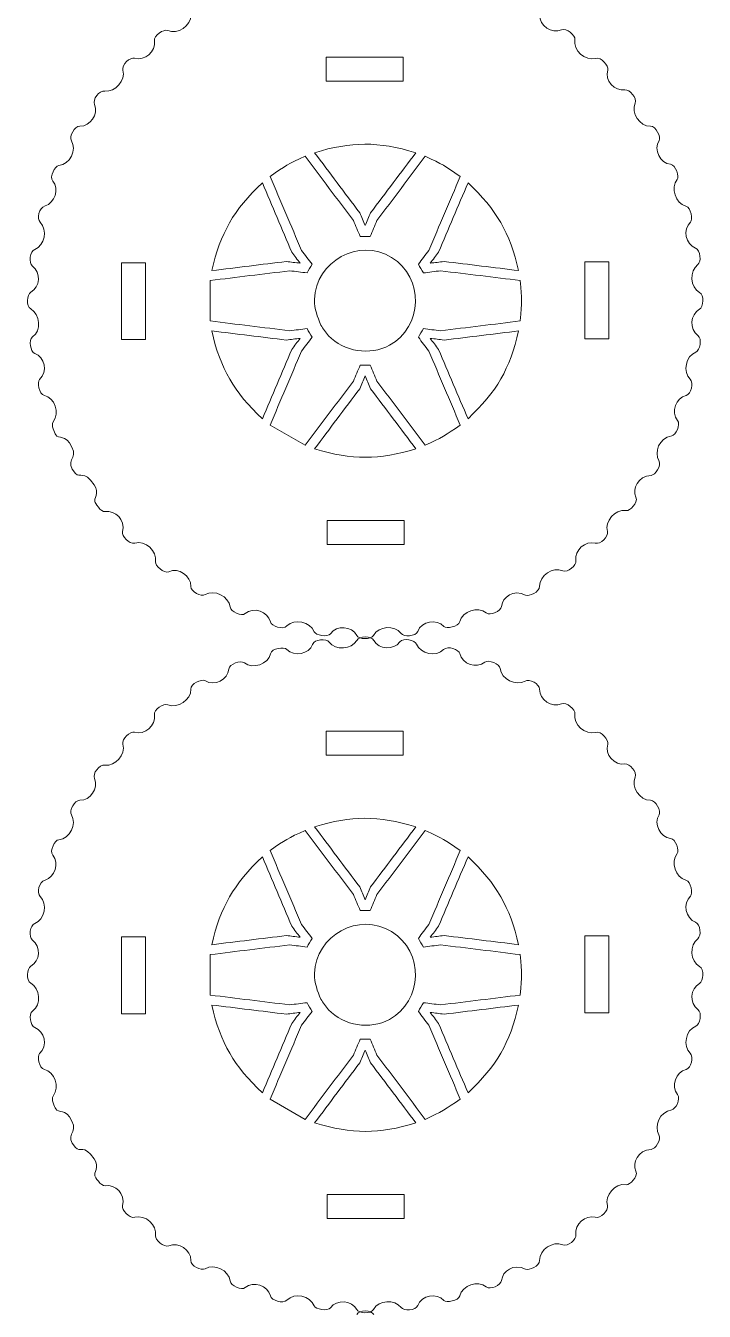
# Model space of a CAD drawing. Header units: centimetres. Extents: x -58 to 58, y -52 to 52.
# Drawn here: x -14.15 to -5.58, y 11.23 to 27.46 of the extents above; entities that cross this region are included whole.
import ezdxf

# ---------------------------------------------------------------- set-up
doc = ezdxf.new("R2010")
doc.units = ezdxf.units.CM
doc.header["$MEASUREMENT"] = 0
doc.layers.add('Camada 1', color=7, linetype='Continuous')

msp = doc.modelspace()

# ---------------------------------------------------------------- linework, layer by layer
at = {"layer": 'Camada 1', "color": 3, "lineweight": 9}
for points in [[(-12.06859, 27.59726), (-12.06413, 27.46244), (-12.23533, 27.34637), (-12.35905, 27.4004)], [(-7.38506, 27.4117), (-7.50783, 27.356), (-7.66723, 27.46253), (-7.66284, 27.59717)], [(-7.21711, 27.28654), (-7.20724, 27.34068), (-7.32465, 27.43908), (-7.38506, 27.4117)], [(-12.52786, 27.27156), (-12.50659, 27.13846), (-12.6518, 27.01175), (-12.78148, 27.05338)], [(-12.35905, 27.4004), (-12.41548, 27.42504), (-12.53876, 27.33976), (-12.52786, 27.27156)], [(-6.95505, 27.05095), (-7.08612, 27.01287), (-7.24165, 27.15218), (-7.21711, 27.28654)], [(-12.78148, 27.05338), (-12.83219, 27.06967), (-12.94682, 26.97028), (-12.92669, 26.90114)], [(-6.80236, 26.90233), (-6.78599, 26.95564), (-6.88415, 27.07156), (-6.95505, 27.05095)], [(-12.92669, 26.90114), (-12.88944, 26.77326), (-13.02208, 26.62016), (-13.15396, 26.63833)], [(-6.58443, 26.65287), (-6.71707, 26.63122), (-6.84191, 26.77363), (-6.80236, 26.90233)], [(-13.15396, 26.63833), (-13.2231, 26.64786), (-13.31427, 26.53088), (-13.28674, 26.46759)], [(-6.45632, 26.48594), (-6.42908, 26.54701), (-6.52363, 26.66277), (-6.58443, 26.65287)], [(-13.28674, 26.46759), (-13.2339, 26.34608), (-13.33785, 26.19109), (-13.47046, 26.19428)], [(-6.2623, 26.19398), (-6.3963, 26.19148), (-6.51105, 26.36321), (-6.45632, 26.48594)], [(-13.47046, 26.19428), (-13.53781, 26.19592), (-13.60935, 26.06562), (-13.57575, 26.00938)], [(-6.15261, 26.0122), (-6.12599, 26.05414), (-6.193, 26.19528), (-6.2623, 26.19398)], [(-13.57575, 26.00938), (-13.50883, 25.89735), (-13.59429, 25.70918), (-13.73779, 25.69586)], [(-6.00869, 25.71286), (-6.14134, 25.72763), (-6.22502, 25.89812), (-6.15261, 26.0122)], [(-13.73779, 25.69586), (-13.7817, 25.6918), (-13.85957, 25.55929), (-13.81245, 25.50172)], [(-5.9235, 25.52071), (-5.89525, 25.55414), (-5.94205, 25.70544), (-6.00869, 25.71286)], [(-13.81245, 25.50172), (-13.72897, 25.39972), (-13.7869, 25.22388), (-13.91036, 25.18746)], [(-5.8142, 25.18542), (-5.94638, 25.21823), (-6.01158, 25.41655), (-5.9235, 25.52071)], [(-13.91036, 25.18746), (-13.98792, 25.16457), (-14.0198, 25.02661), (-13.97235, 24.98095)], [(-5.75507, 24.98363), (-5.72292, 25.0128), (-5.74893, 25.16922), (-5.8142, 25.18542)], [(-13.97235, 24.98095), (-13.87547, 24.88775), (-13.91581, 24.68698), (-14.04106, 24.63844)], [(-5.69185, 24.65438), (-5.81868, 24.70196), (-5.85612, 24.89193), (-5.75507, 24.98363)], [(-14.04106, 24.63844), (-14.09631, 24.61702), (-14.12548, 24.46943), (-14.06763, 24.42689)], [(-5.66315, 24.44682), (-5.61845, 24.47844), (-5.62824, 24.63051), (-5.69185, 24.65438)], [(-14.06763, 24.42689), (-13.96115, 24.34859), (-13.97279, 24.16289), (-14.08868, 24.09846)], [(-5.64205, 24.09514), (-5.76158, 24.16009), (-5.77426, 24.3682), (-5.66315, 24.44682)], [(-14.08868, 24.09846), (-14.13813, 24.07097), (-14.15467, 23.92007), (-14.09098, 23.88612)], [(-5.64299, 23.88197), (-5.58753, 23.91267), (-5.58162, 24.06231), (-5.64205, 24.09514)], [(-14.09098, 23.88612), (-13.97061, 23.82195), (-13.95669, 23.61219), (-14.06745, 23.53263)], [(-5.66325, 23.55217), (-5.77114, 23.63047), (-5.75901, 23.81773), (-5.64299, 23.88197)], [(-5.68925, 23.34191), (-5.63732, 23.36142), (-5.60592, 23.51057), (-5.66325, 23.55217)], [(-14.06745, 23.53263), (-14.12058, 23.4945), (-14.09657, 23.34686), (-14.03909, 23.32502)], [(-14.03909, 23.32502), (-13.91735, 23.27879), (-13.87203, 23.09515), (-13.97838, 22.99552)], [(-5.7599, 23.00003), (-5.85664, 23.09371), (-5.81532, 23.29451), (-5.68925, 23.34191)], [(-13.97838, 22.99552), (-14.01211, 22.96393), (-13.98988, 22.81282), (-13.91866, 22.79562)], [(-5.8116, 22.79586), (-5.74893, 22.81055), (-5.71238, 22.95403), (-5.7599, 23.00003)], [(-13.91866, 22.79562), (-13.79504, 22.76573), (-13.71758, 22.57937), (-13.80775, 22.45974)], [(-5.92065, 22.48031), (-6.00376, 22.58439), (-5.94221, 22.76526), (-5.8116, 22.79586)], [(-13.80775, 22.45974), (-13.83769, 22.42002), (-13.79086, 22.32562), (-13.77504, 22.29774)], [(-5.99269, 22.28481), (-5.94688, 22.29241), (-5.87351, 22.42125), (-5.92065, 22.48031)], [(-13.77504, 22.29774), (-13.74007, 22.23608), (-13.65412, 22.31374), (-13.57014, 22.14361)], [(-6.15558, 21.97131), (-6.21761, 22.07386), (-6.15476, 22.25791), (-5.99269, 22.28481)], [(-13.57014, 22.14361), (-13.49479, 21.99093), (-13.67076, 21.97161), (-13.5257, 21.81038)], [(-6.25364, 21.78552), (-6.20587, 21.78836), (-6.11703, 21.9076), (-6.15558, 21.97131)], [(-13.5257, 21.81038), (-13.46459, 21.74245), (-13.42031, 21.85995), (-13.29092, 21.66685)], [(-6.44546, 21.51125), (-6.4926, 21.61862), (-6.42299, 21.77544), (-6.25364, 21.78552)], [(-13.29092, 21.66685), (-13.21829, 21.55847), (-13.29733, 21.49005), (-13.28086, 21.45201)], [(-13.28086, 21.45201), (-13.2785, 21.44649), (-13.21039, 21.317), (-13.14772, 21.32738)], [(-6.56791, 21.34053), (-6.52638, 21.33397), (-6.41361, 21.43874), (-6.44546, 21.51125)], [(-13.14772, 21.32738), (-13.02824, 21.34717), (-12.89202, 21.23034), (-12.9303, 21.07164)], [(-6.805, 21.07785), (-6.84213, 21.20218), (-6.71437, 21.36371), (-6.56791, 21.34053)], [(-12.9303, 21.07164), (-12.94091, 21.0277), (-12.85129, 20.90857), (-12.77702, 20.93004)], [(-12.77702, 20.93004), (-12.64645, 20.9678), (-12.49123, 20.82928), (-12.5148, 20.69534)], [(-7.20275, 20.71148), (-7.22248, 20.84129), (-7.08505, 20.96312), (-6.95872, 20.92903)], [(-6.95872, 20.92903), (-6.89349, 20.91142), (-6.7853, 21.01185), (-6.805, 21.07785)], [(-12.5148, 20.69534), (-12.5236, 20.64534), (-12.40704, 20.54253), (-12.3465, 20.56965)], [(-12.3465, 20.56965), (-12.22397, 20.6245), (-12.06442, 20.51779), (-12.069, 20.38318)], [(-7.66227, 20.38452), (-7.66609, 20.51982), (-7.49307, 20.63598), (-7.36928, 20.5812)], [(-7.36928, 20.5812), (-7.30765, 20.55394), (-7.19309, 20.64796), (-7.20275, 20.71148)], [(-12.069, 20.38318), (-12.07121, 20.31848), (-11.94051, 20.24679), (-11.88692, 20.2796)], [(-11.88692, 20.2796), (-11.77183, 20.35007), (-11.58709, 20.25912), (-11.57263, 20.12501)], [(-8.14327, 20.13135), (-8.13138, 20.24854), (-7.99253, 20.35071), (-7.83982, 20.27472)], [(-7.83982, 20.27472), (-7.79679, 20.2533), (-7.66027, 20.31339), (-7.66227, 20.38452)], [(-11.3807, 20.04077), (-11.27721, 20.12981), (-11.09407, 20.06938), (-11.0626, 19.9371)], [(-8.67066, 19.93854), (-8.63815, 20.06971), (-8.44104, 20.13573), (-8.33639, 20.05005)], [(-8.33639, 20.05005), (-8.28599, 20.00879), (-8.14948, 20.07016), (-8.14327, 20.13135)], [(-11.57263, 20.12501), (-11.56612, 20.06451), (-11.42574, 20.00201), (-11.3807, 20.04077)], [(-10.85557, 19.88391), (-10.76118, 19.98192), (-10.55756, 19.93866), (-10.51163, 19.81076)], [(-9.20172, 19.81621), (-9.15405, 19.94307), (-8.96408, 19.98038), (-8.87245, 19.87938)], [(-11.0626, 19.9371), (-11.04881, 19.87919), (-10.90483, 19.83278), (-10.85557, 19.88391)], [(-10.51163, 19.81076), (-10.49637, 19.76829), (-10.33979, 19.73617), (-10.30362, 19.78666)], [(-10.30362, 19.78666), (-10.22527, 19.896), (-10.03635, 19.88357), (-9.97315, 19.76492)], [(-9.76037, 19.76572), (-9.69661, 19.88418), (-9.49263, 19.89864), (-9.41256, 19.79053)], [(-9.41256, 19.79053), (-9.37872, 19.74485), (-9.22703, 19.74883), (-9.20172, 19.81621)], [(-8.87245, 19.87938), (-8.84328, 19.84721), (-8.68686, 19.87326), (-8.67066, 19.93854)], [(-10.53051, 19.65204), (-10.57816, 19.52772), (-10.76192, 19.49078), (-10.85415, 19.58609)], [(-10.3208, 19.68056), (-10.35518, 19.72818), (-10.50576, 19.71662), (-10.53051, 19.65204)], [(-9.97276, 19.70183), (-10.03803, 19.58428), (-10.24188, 19.5712), (-10.3208, 19.68056)], [(-9.97315, 19.76492), (-9.94646, 19.71481), (-9.79292, 19.70528), (-9.76037, 19.76572)], [(-9.75764, 19.70208), (-9.78845, 19.75775), (-9.93846, 19.76357), (-9.97276, 19.70183)], [(-9.42711, 19.68279), (-9.50504, 19.57393), (-9.69319, 19.58565), (-9.75764, 19.70208)], [(-9.21675, 19.653), (-9.23783, 19.70614), (-9.38524, 19.74128), (-9.42711, 19.68279)], [(-8.87515, 19.58559), (-8.96794, 19.4892), (-9.1675, 19.52874), (-9.21675, 19.653)], [(-11.05994, 19.53342), (-11.09068, 19.40166), (-11.28663, 19.33413), (-11.39219, 19.41865)], [(-10.85415, 19.58609), (-10.89359, 19.62687), (-11.04358, 19.60364), (-11.05994, 19.53342)], [(-8.66975, 19.5355), (-8.68027, 19.58401), (-8.82305, 19.63972), (-8.87515, 19.58559)], [(-8.35563, 19.42602), (-8.46028, 19.34059), (-8.64095, 19.4026), (-8.66975, 19.5355)], [(-11.58771, 19.33906), (-11.60079, 19.20543), (-11.77081, 19.12122), (-11.88492, 19.19088)], [(-11.39219, 19.41865), (-11.43988, 19.45683), (-11.58118, 19.40577), (-11.58771, 19.33906)], [(-8.15978, 19.34765), (-8.16439, 19.39866), (-8.30576, 19.46673), (-8.35563, 19.42602)], [(-7.84663, 19.18909), (-7.96274, 19.11904), (-8.14762, 19.21299), (-8.15978, 19.34765)], [(-11.88492, 19.19088), (-11.93625, 19.22222), (-12.07079, 19.15319), (-12.06859, 19.08623)], [(-7.66284, 19.08614), (-7.66071, 19.15113), (-7.79081, 19.22277), (-7.84663, 19.18909)], [(-12.06859, 19.08623), (-12.06413, 18.95139), (-12.23533, 18.83533), (-12.35905, 18.88937)], [(-7.38506, 18.90066), (-7.50778, 18.84499), (-7.66723, 18.95145), (-7.66284, 19.08614)], [(-12.35905, 18.88937), (-12.41566, 18.91409), (-12.53873, 18.82857), (-12.52786, 18.76053)], [(-7.21711, 18.77551), (-7.20724, 18.82964), (-7.32463, 18.92807), (-7.38506, 18.90066)], [(-12.52786, 18.76053), (-12.50659, 18.62747), (-12.65177, 18.50069), (-12.78148, 18.54234)], [(-6.95505, 18.53991), (-7.08612, 18.50183), (-7.24165, 18.64115), (-7.21711, 18.77551)], [(-12.78148, 18.54234), (-12.83219, 18.55863), (-12.94682, 18.45923), (-12.92669, 18.3901)], [(-6.80236, 18.39128), (-6.78599, 18.44458), (-6.88413, 18.56051), (-6.95505, 18.53991)], [(-12.92669, 18.3901), (-12.88944, 18.26223), (-13.02208, 18.10912), (-13.15396, 18.12729)], [(-6.58443, 18.14182), (-6.71707, 18.12019), (-6.84191, 18.26262), (-6.80236, 18.39128)], [(-13.15396, 18.12729), (-13.22308, 18.13682), (-13.31427, 18.01987), (-13.28674, 17.95655)], [(-6.45632, 17.9749), (-6.42908, 18.03597), (-6.52363, 18.15174), (-6.58443, 18.14182)], [(-13.28674, 17.95655), (-13.23415, 17.83559), (-13.33696, 17.68045), (-13.47046, 17.68327)], [(-6.2623, 17.68295), (-6.39632, 17.68045), (-6.51105, 17.85218), (-6.45632, 17.9749)], [(-13.47046, 17.68327), (-13.53806, 17.68471), (-13.60927, 17.55447), (-13.57575, 17.49834)], [(-6.15261, 17.50119), (-6.12599, 17.54309), (-6.193, 17.68423), (-6.2623, 17.68295)], [(-13.57575, 17.49834), (-13.50881, 17.38634), (-13.59431, 17.19816), (-13.73779, 17.18482)], [(-6.00869, 17.20183), (-6.14147, 17.21662), (-6.22499, 17.38726), (-6.15261, 17.50119)], [(-13.73779, 17.18482), (-13.7817, 17.18073), (-13.85957, 17.04826), (-13.81245, 16.99068)], [(-5.9235, 17.00967), (-5.89522, 17.04313), (-5.94205, 17.1944), (-6.00869, 17.20183)], [(-13.81245, 16.99068), (-13.72897, 16.88868), (-13.7869, 16.71285), (-13.91036, 16.67642)], [(-5.8142, 16.67439), (-5.94636, 16.70722), (-6.01158, 16.9055), (-5.9235, 17.00967)], [(-13.91036, 16.67642), (-13.98794, 16.65354), (-14.0198, 16.51558), (-13.97235, 16.46992)], [(-5.75507, 16.4726), (-5.72292, 16.50176), (-5.7489, 16.65817), (-5.8142, 16.67439)], [(-13.97235, 16.46992), (-13.87547, 16.37671), (-13.91581, 16.17594), (-14.04106, 16.1274)], [(-5.69185, 16.14335), (-5.81866, 16.19091), (-5.85614, 16.3809), (-5.75507, 16.4726)], [(-14.04106, 16.1274), (-14.09631, 16.10601), (-14.1255, 15.95845), (-14.06763, 15.91586)], [(-5.66315, 15.93579), (-5.61845, 15.96741), (-5.62824, 16.11948), (-5.69185, 16.14335)], [(-14.06763, 15.91586), (-13.96108, 15.83744), (-13.97286, 15.65183), (-14.08868, 15.58743)], [(-5.64205, 15.58411), (-5.76158, 15.64906), (-5.77426, 15.85717), (-5.66315, 15.93579)], [(-14.08868, 15.58743), (-14.13811, 15.55994), (-14.15469, 15.40908), (-14.09098, 15.37508)], [(-5.64299, 15.37092), (-5.58753, 15.40163), (-5.58162, 15.55128), (-5.64205, 15.58411)], [(-14.09098, 15.37508), (-13.97066, 15.31087), (-13.95667, 15.10118), (-14.06745, 15.0216)], [(-5.66325, 15.04114), (-5.77114, 15.11946), (-5.75901, 15.3067), (-5.64299, 15.37092)], [(-14.06745, 15.0216), (-14.12058, 14.98343), (-14.09655, 14.83582), (-14.03909, 14.81399)], [(-5.68925, 14.83087), (-5.63732, 14.85039), (-5.60592, 14.99951), (-5.66325, 15.04114)], [(-14.03909, 14.81399), (-13.91735, 14.76773), (-13.87206, 14.58409), (-13.97838, 14.48449)], [(-5.7599, 14.489), (-5.85664, 14.58268), (-5.81532, 14.78348), (-5.68925, 14.83087)], [(-13.97838, 14.48449), (-14.01214, 14.45289), (-13.98985, 14.30179), (-13.91866, 14.28458)], [(-5.8116, 14.28485), (-5.7489, 14.29954), (-5.71238, 14.44299), (-5.7599, 14.489)], [(-13.91866, 14.28458), (-13.79502, 14.25472), (-13.71761, 14.0683), (-13.80775, 13.9487)], [(-5.92065, 13.96928), (-6.00381, 14.07338), (-5.94212, 14.2543), (-5.8116, 14.28485)], [(-5.99269, 13.77377), (-5.94856, 13.77979), (-5.87294, 13.90953), (-5.92065, 13.96928)], [(-13.80775, 13.9487), (-13.83765, 13.90898), (-13.79089, 13.81464), (-13.77504, 13.7867)], [(-13.77504, 13.7867), (-13.74012, 13.72511), (-13.65412, 13.80268), (-13.57014, 13.63258)], [(-6.15558, 13.46028), (-6.21932, 13.56502), (-6.14906, 13.75242), (-5.99269, 13.77377)], [(-13.57014, 13.63258), (-13.49479, 13.47991), (-13.67076, 13.46053), (-13.5257, 13.29934)], [(-13.5257, 13.29934), (-13.46464, 13.23149), (-13.42029, 13.34887), (-13.29092, 13.15582)], [(-6.25364, 13.27449), (-6.20558, 13.27733), (-6.11708, 13.39698), (-6.15558, 13.46028)], [(-13.29092, 13.15582), (-13.21829, 13.04743), (-13.29733, 12.97902), (-13.28086, 12.94098)], [(-6.44546, 13.00024), (-6.4926, 13.10766), (-6.42292, 13.26443), (-6.25364, 13.27449)], [(-6.56791, 12.8295), (-6.52642, 12.82294), (-6.41361, 12.92766), (-6.44546, 13.00024)], [(-13.28086, 12.94098), (-13.2785, 12.93545), (-13.21039, 12.80597), (-13.14772, 12.81635)], [(-13.14772, 12.81635), (-13.02824, 12.83614), (-12.89202, 12.7193), (-12.9303, 12.5606)], [(-6.805, 12.56682), (-6.84213, 12.69112), (-6.71443, 12.85268), (-6.56791, 12.8295)], [(-12.9303, 12.5606), (-12.94091, 12.51667), (-12.85131, 12.39756), (-12.77702, 12.41901)], [(-6.95872, 12.41802), (-6.89346, 12.40038), (-6.7853, 12.50082), (-6.805, 12.56682)], [(-12.77702, 12.41901), (-12.64645, 12.45672), (-12.4912, 12.3183), (-12.5148, 12.1843)], [(-7.20275, 12.20045), (-7.22248, 12.33035), (-7.0849, 12.45209), (-6.95872, 12.41802)], [(-12.5148, 12.1843), (-12.5236, 12.13433), (-12.40704, 12.03149), (-12.3465, 12.0586)], [(-7.36928, 12.07017), (-7.30767, 12.04291), (-7.19309, 12.13693), (-7.20275, 12.20045)], [(-12.3465, 12.0586), (-12.22392, 12.11349), (-12.06442, 12.00673), (-12.069, 11.87214)], [(-7.66227, 11.87351), (-7.66609, 12.00881), (-7.49307, 12.12495), (-7.36928, 12.07017)], [(-12.069, 11.87214), (-12.07121, 11.80744), (-11.94048, 11.73578), (-11.88692, 11.76856)], [(-7.83982, 11.76368), (-7.79681, 11.74229), (-7.66027, 11.80231), (-7.66227, 11.87351)], [(-11.88692, 11.76856), (-11.7718, 11.83904), (-11.58709, 11.74808), (-11.57263, 11.61397)], [(-8.14327, 11.6203), (-8.13138, 11.7375), (-7.99261, 11.83965), (-7.83982, 11.76368)], [(-11.57263, 11.61397), (-11.56612, 11.55352), (-11.42579, 11.49093), (-11.3807, 11.52975)], [(-11.3807, 11.52975), (-11.27729, 11.61877), (-11.09407, 11.55835), (-11.0626, 11.42607)], [(-8.67066, 11.42753), (-8.63815, 11.55872), (-8.44102, 11.62465), (-8.33639, 11.53901)], [(-8.33639, 11.53901), (-8.28599, 11.49776), (-8.14948, 11.55911), (-8.14327, 11.6203)], [(-11.0626, 11.42607), (-11.04881, 11.36815), (-10.90483, 11.32174), (-10.85557, 11.37288)], [(-10.85557, 11.37288), (-10.76118, 11.47089), (-10.55756, 11.42765), (-10.51163, 11.29973)], [(-10.30362, 11.27563), (-10.22519, 11.38502), (-10.03635, 11.37248), (-9.97315, 11.25389)], [(-9.76037, 11.25469), (-9.69661, 11.37315), (-9.49263, 11.38761), (-9.41256, 11.2795)], [(-9.20172, 11.30518), (-9.15408, 11.43198), (-8.96413, 11.4694), (-8.87245, 11.36834)], [(-8.87245, 11.36834), (-8.84328, 11.33618), (-8.68686, 11.36218), (-8.67066, 11.42753)], [(-10.51163, 11.29973), (-10.49637, 11.25726), (-10.33979, 11.22516), (-10.30362, 11.27563)], [(-9.97315, 11.25389), (-9.94646, 11.2038), (-9.79292, 11.19423), (-9.76037, 11.25469)], [(-9.75764, 11.19105), (-9.78843, 11.24667), (-9.93844, 11.25258), (-9.97276, 11.1908)], [(-9.41256, 11.2795), (-9.37872, 11.23384), (-9.22706, 11.2378), (-9.20172, 11.30518)]]:
    msp.add_open_spline(points, degree=3, dxfattribs=at)
at = {"layer": 'Camada 1', "lineweight": 9}
for points in [[(-10.35755, 26.7644), (-10.35755, 26.8655), (-10.35755, 26.96666), (-10.35755, 27.06779)], [(-10.35755, 27.06779), (-10.03393, 27.06779), (-9.71033, 27.06779), (-9.3867, 27.06779)], [(-9.3867, 27.06779), (-9.3867, 26.96666), (-9.3867, 26.8655), (-9.3867, 26.7644)], [(-9.3867, 26.7644), (-9.71033, 26.7644), (-10.03393, 26.7644), (-10.35755, 26.7644)], [(-9.22584, 25.85973), (-9.70238, 26.00378), (-10.0375, 26.00136), (-10.50578, 25.85973)], [(-10.50578, 25.85973), (-10.31523, 25.60679), (-10.12473, 25.35381), (-9.93418, 25.10086)], [(-9.79744, 25.10086), (-9.60689, 25.35381), (-9.41636, 25.60679), (-9.22584, 25.85973)], [(-11.16484, 25.47861), (-11.52819, 25.13736), (-11.69338, 24.84533), (-11.80476, 24.37068)], [(-10.79362, 24.60466), (-10.91736, 24.89596), (-11.04111, 25.18728), (-11.16484, 25.47861)], [(-8.56681, 25.47861), (-8.69052, 25.18728), (-8.81426, 24.89596), (-8.938, 24.60466)], [(-7.92686, 24.37068), (-8.03928, 24.84966), (-8.20441, 25.13827), (-8.56681, 25.47861)], [(-9.93418, 25.10086), (-9.9114, 25.04682), (-9.88859, 24.99282), (-9.86581, 24.93878)], [(-9.86581, 24.93878), (-9.84303, 24.99282), (-9.82023, 25.04682), (-9.79744, 25.10086)], [(-10.50549, 24.00609), (-10.49333, 24.4904), (-9.94497, 24.78897), (-9.53161, 24.53624)], [(-10.68746, 24.4644), (-10.72285, 24.51115), (-10.75823, 24.55791), (-10.79362, 24.60466)], [(-9.53161, 24.53624), (-9.1182, 24.28348), (-9.13389, 23.65952), (-9.55943, 23.42779)], [(-8.938, 24.60466), (-8.97339, 24.55791), (-9.00878, 24.51115), (-9.04416, 24.4644)], [(-12.94304, 23.49895), (-12.94304, 23.82258), (-12.94304, 24.14618), (-12.94304, 24.4698)], [(-12.94304, 24.4698), (-12.8419, 24.4698), (-12.74077, 24.4698), (-12.63963, 24.4698)], [(-12.63963, 24.4698), (-12.63963, 24.14618), (-12.63963, 23.82258), (-12.63963, 23.49895)], [(-11.80476, 24.37068), (-11.49052, 24.40918), (-11.17625, 24.44772), (-10.86199, 24.48622)], [(-10.86199, 24.48622), (-10.80382, 24.47897), (-10.74565, 24.47168), (-10.68746, 24.4644)], [(-9.04416, 24.4644), (-8.98599, 24.47168), (-8.92782, 24.47897), (-8.86963, 24.48625)], [(-8.86963, 24.48625), (-8.55539, 24.44772), (-8.24113, 24.40921), (-7.92686, 24.37068)], [(-7.0921, 24.48231), (-6.991, 24.48231), (-6.88985, 24.48231), (-6.78874, 24.48231)], [(-7.0921, 23.51146), (-7.0921, 23.83506), (-7.0921, 24.15869), (-7.0921, 24.48231)], [(-6.78874, 24.48231), (-6.78874, 24.15869), (-6.78874, 23.83506), (-6.78874, 23.51146)], [(-10.42776, 23.68396), (-10.46735, 23.78669), (-10.50858, 23.8827), (-10.50549, 24.00609)], [(-10.86201, 23.49382), (-11.17625, 23.53233), (-11.49052, 23.57086), (-11.80476, 23.60937)], [(-11.80476, 23.60937), (-11.69033, 23.12191), (-11.52617, 22.84084), (-11.16482, 22.50146)], [(-10.32939, 23.54885), (-10.36218, 23.59389), (-10.39497, 23.63894), (-10.42776, 23.68396)], [(-9.55943, 23.42779), (-9.80479, 23.29417), (-10.13686, 23.34642), (-10.32939, 23.54885)], [(-7.92686, 23.60937), (-8.24113, 23.57086), (-8.55539, 23.53233), (-8.86963, 23.49382)], [(-8.56679, 22.50146), (-8.20155, 22.84445), (-8.04013, 23.12688), (-7.92686, 23.60937)], [(-12.63963, 23.49895), (-12.74077, 23.49895), (-12.8419, 23.49895), (-12.94304, 23.49895)], [(-11.16482, 22.50146), (-11.04108, 22.79277), (-10.91733, 23.08411), (-10.7936, 23.37542)], [(-10.68746, 23.51565), (-10.74565, 23.50839), (-10.80382, 23.50111), (-10.86201, 23.49382)], [(-10.7936, 23.37542), (-10.75823, 23.42214), (-10.72285, 23.46889), (-10.68746, 23.51565)], [(-8.86963, 23.49382), (-8.92782, 23.50111), (-8.98599, 23.50839), (-9.04416, 23.51565)], [(-9.04416, 23.51565), (-9.00878, 23.46889), (-8.97339, 23.42214), (-8.938, 23.37538)], [(-8.938, 23.37538), (-8.81426, 23.08408), (-8.69052, 22.79277), (-8.56679, 22.50146)], [(-6.78874, 23.51146), (-6.88985, 23.51146), (-6.991, 23.51146), (-7.0921, 23.51146)], [(-9.86581, 23.04127), (-9.88859, 22.98725), (-9.9114, 22.93323), (-9.93418, 22.87921)], [(-9.79744, 22.87921), (-9.82023, 22.93325), (-9.84303, 22.98725), (-9.86581, 23.04127)], [(-9.93418, 22.87921), (-10.12473, 22.62627), (-10.31523, 22.37328), (-10.50578, 22.12031)], [(-9.22584, 22.12031), (-9.41636, 22.37328), (-9.60689, 22.62627), (-9.79744, 22.87921)], [(-10.50578, 22.12031), (-10.03019, 21.97651), (-9.69004, 21.98), (-9.22584, 22.12031)], [(-10.34508, 20.91345), (-10.34508, 21.0146), (-10.34508, 21.11574), (-10.34508, 21.21687)], [(-10.34508, 21.21687), (-10.02144, 21.21687), (-9.69782, 21.21687), (-9.37423, 21.21687)], [(-9.37423, 21.21687), (-9.37423, 21.11574), (-9.37423, 21.0146), (-9.37423, 20.91345)], [(-9.37423, 20.91345), (-9.69782, 20.91345), (-10.02144, 20.91345), (-10.34508, 20.91345)], [(-10.35755, 18.25336), (-10.35755, 18.35449), (-10.35755, 18.45563), (-10.35755, 18.55675)], [(-10.35755, 18.55675), (-10.03393, 18.55675), (-9.71033, 18.55675), (-9.3867, 18.55675)], [(-9.3867, 18.55675), (-9.3867, 18.45563), (-9.3867, 18.35449), (-9.3867, 18.25336)], [(-9.3867, 18.25336), (-9.71033, 18.25336), (-10.03393, 18.25336), (-10.35755, 18.25336)], [(-9.22584, 17.3487), (-9.70238, 17.49275), (-10.0375, 17.49032), (-10.50578, 17.3487)], [(-10.50578, 17.3487), (-10.31523, 17.09575), (-10.12473, 16.84277), (-9.93418, 16.58982)], [(-9.79744, 16.58982), (-9.60689, 16.84277), (-9.41636, 17.09575), (-9.22584, 17.3487)], [(-11.16484, 16.96758), (-11.52816, 16.62632), (-11.69338, 16.3343), (-11.80476, 15.85966)], [(-10.79362, 16.09363), (-10.91736, 16.38493), (-11.04111, 16.67627), (-11.16484, 16.96758)], [(-8.56681, 16.96758), (-8.69052, 16.67627), (-8.81426, 16.38493), (-8.938, 16.09363)], [(-7.92686, 15.85966), (-8.03928, 16.33858), (-8.20443, 16.62729), (-8.56681, 16.96758)], [(-9.93418, 16.58982), (-9.9114, 16.53581), (-9.88859, 16.48178), (-9.86581, 16.42777)], [(-9.86581, 16.42777), (-9.84303, 16.48178), (-9.82023, 16.53581), (-9.79744, 16.58982)], [(-10.50549, 15.49506), (-10.49333, 15.97937), (-9.945, 16.27794), (-9.53161, 16.02521)], [(-10.68746, 15.95337), (-10.72285, 16.00012), (-10.75823, 16.04688), (-10.79362, 16.09363)], [(-8.938, 16.09363), (-8.97339, 16.04688), (-9.00878, 16.00012), (-9.04416, 15.95337)], [(-12.94304, 14.98792), (-12.94304, 15.31154), (-12.94304, 15.63515), (-12.94304, 15.95877)], [(-12.94304, 15.95877), (-12.8419, 15.95877), (-12.74077, 15.95877), (-12.63963, 15.95877)], [(-12.63963, 15.95877), (-12.63963, 15.63515), (-12.63963, 15.31154), (-12.63963, 14.98792)], [(-11.80476, 15.85966), (-11.49052, 15.89817), (-11.17625, 15.93668), (-10.86199, 15.97519)], [(-10.86199, 15.97519), (-10.80382, 15.96793), (-10.74565, 15.96065), (-10.68746, 15.95337)], [(-9.53161, 16.02521), (-9.11827, 15.77247), (-9.13385, 15.14838), (-9.55943, 14.91676)], [(-9.04416, 15.95337), (-8.98599, 15.96065), (-8.92782, 15.96793), (-8.86963, 15.97521)], [(-8.86963, 15.97521), (-8.55539, 15.93668), (-8.24113, 15.89817), (-7.92686, 15.85966)], [(-7.0921, 15.97127), (-6.991, 15.97127), (-6.88985, 15.97127), (-6.78874, 15.97127)], [(-7.0921, 15.00043), (-7.0921, 15.32402), (-7.0921, 15.64764), (-7.0921, 15.97127)], [(-6.78874, 15.97127), (-6.78874, 15.64764), (-6.78874, 15.32402), (-6.78874, 15.00043)], [(-10.42776, 15.17292), (-10.46735, 15.27566), (-10.50858, 15.37167), (-10.50549, 15.49506)], [(-10.86201, 14.98279), (-11.17625, 15.0213), (-11.49052, 15.05983), (-11.80476, 15.09834)], [(-11.80476, 15.09834), (-11.69033, 14.61093), (-11.52615, 14.32978), (-11.16482, 13.99042)], [(-10.32939, 15.03784), (-10.36218, 15.08286), (-10.39497, 15.1279), (-10.42776, 15.17292)], [(-7.92686, 15.09834), (-8.24113, 15.05983), (-8.55539, 15.0213), (-8.86963, 14.98279)], [(-8.56679, 13.99042), (-8.2016, 14.33336), (-8.0401, 14.61585), (-7.92686, 15.09834)], [(-12.63963, 14.98792), (-12.74077, 14.98792), (-12.8419, 14.98792), (-12.94304, 14.98792)], [(-10.68746, 15.00461), (-10.74565, 14.99736), (-10.80382, 14.99007), (-10.86201, 14.98279)], [(-10.7936, 14.86437), (-10.75823, 14.91113), (-10.72285, 14.95788), (-10.68746, 15.00461)], [(-9.55943, 14.91676), (-9.8049, 14.78316), (-10.13684, 14.83538), (-10.32939, 15.03784)], [(-8.86963, 14.98279), (-8.92782, 14.99007), (-8.98599, 14.99736), (-9.04416, 15.00461)], [(-9.04416, 15.00461), (-9.00878, 14.95786), (-8.97339, 14.91113), (-8.938, 14.86435)], [(-6.78874, 15.00043), (-6.88985, 15.00043), (-6.991, 15.00043), (-7.0921, 15.00043)], [(-11.16482, 13.99042), (-11.04108, 14.28174), (-10.91733, 14.57307), (-10.7936, 14.86437)], [(-8.938, 14.86435), (-8.81426, 14.57305), (-8.69052, 14.28176), (-8.56679, 13.99042)], [(-9.86581, 14.53023), (-9.88859, 14.47622), (-9.9114, 14.42219), (-9.93418, 14.36818)], [(-9.79744, 14.36818), (-9.82023, 14.42222), (-9.84303, 14.47622), (-9.86581, 14.53023)], [(-9.93418, 14.36818), (-10.12473, 14.11523), (-10.31523, 13.86225), (-10.50578, 13.6093)], [(-9.22584, 13.6093), (-9.41636, 13.86225), (-9.60689, 14.11523), (-9.79744, 14.36818)], [(-10.50578, 13.6093), (-10.03026, 13.46548), (-9.68999, 13.46894), (-9.22584, 13.6093)], [(-10.34508, 12.40244), (-10.34508, 12.50357), (-10.34508, 12.60471), (-10.34508, 12.70583)], [(-10.34508, 12.70583), (-10.02144, 12.70583), (-9.69782, 12.70583), (-9.37423, 12.70583)], [(-9.37423, 12.70583), (-9.37423, 12.60471), (-9.37423, 12.50357), (-9.37423, 12.40244)], [(-9.37423, 12.40244), (-9.69782, 12.40244), (-10.02144, 12.40244), (-10.34508, 12.40244)]]:
    msp.add_open_spline(points, degree=3, dxfattribs=at)
at = {"layer": 'Camada 1', "color": 1, "lineweight": 9}
for points in [[(-10.62455, 25.81472), (-10.83699, 25.71517), (-10.87797, 25.69519), (-11.06649, 25.55902)], [(-10.01429, 25.0045), (-10.21771, 25.27456), (-10.42112, 25.54466), (-10.62455, 25.81472)], [(-9.10708, 25.81472), (-9.3105, 25.54466), (-9.51393, 25.27456), (-9.71736, 25.0045)], [(-8.66514, 25.55902), (-8.86399, 25.69833), (-8.88721, 25.71169), (-9.10708, 25.81472)], [(-11.06649, 25.55902), (-10.93438, 25.24794), (-10.80226, 24.9369), (-10.67016, 24.62586)], [(-9.06149, 24.62586), (-8.92938, 24.9369), (-8.79728, 25.24798), (-8.66514, 25.55902)], [(-9.92893, 24.80222), (-9.95738, 24.86964), (-9.98584, 24.93708), (-10.01429, 25.0045)], [(-9.71736, 25.0045), (-9.74581, 24.93708), (-9.77424, 24.86964), (-9.80268, 24.80222)], [(-9.80268, 24.80222), (-9.84476, 24.80222), (-9.88685, 24.80222), (-9.92893, 24.80222)], [(-10.67016, 24.62586), (-10.62597, 24.56749), (-10.58178, 24.50916), (-10.53763, 24.45081)], [(-9.194, 24.45079), (-9.14985, 24.50916), (-9.10567, 24.56749), (-9.06149, 24.62586)], [(-10.81861, 24.3687), (-11.15412, 24.32756), (-11.48963, 24.28646), (-11.82516, 24.24533)], [(-10.60075, 24.34146), (-10.67335, 24.35054), (-10.74597, 24.35961), (-10.81861, 24.3687)], [(-10.53763, 24.45081), (-10.55864, 24.41436), (-10.5797, 24.37791), (-10.60075, 24.34146)], [(-9.13091, 24.34146), (-9.15192, 24.37791), (-9.17295, 24.41434), (-9.194, 24.45079)], [(-8.91302, 24.3687), (-8.98564, 24.35961), (-9.05827, 24.35052), (-9.13091, 24.34146)], [(-7.90646, 24.24536), (-8.24199, 24.28646), (-8.57751, 24.32756), (-8.91302, 24.3687)], [(-11.82516, 24.24533), (-11.82516, 24.24533), (-11.82516, 23.73475), (-11.82516, 23.73475)], [(-7.90646, 23.73475), (-7.88821, 23.99047), (-7.8833, 23.99647), (-7.90646, 24.24536)], [(-11.82516, 23.73475), (-11.48963, 23.69361), (-11.15414, 23.65251), (-10.81861, 23.61137)], [(-8.91302, 23.61137), (-8.57751, 23.65251), (-8.24199, 23.69361), (-7.90646, 23.73475)], [(-10.81861, 23.61137), (-10.74597, 23.62046), (-10.67337, 23.62953), (-10.60075, 23.63861)], [(-10.60075, 23.63861), (-10.5797, 23.60216), (-10.55864, 23.56571), (-10.53763, 23.52929)], [(-9.194, 23.52929), (-9.17295, 23.56571), (-9.15192, 23.60216), (-9.13091, 23.63861)], [(-9.13091, 23.63861), (-9.05827, 23.62953), (-8.98564, 23.62046), (-8.91302, 23.61137)], [(-10.53763, 23.52929), (-10.58178, 23.47093), (-10.62595, 23.41258), (-10.67014, 23.35421)], [(-9.06149, 23.35419), (-9.10567, 23.41256), (-9.14982, 23.47093), (-9.194, 23.52929)], [(-10.67014, 23.35421), (-10.80224, 23.04317), (-10.93438, 22.7321), (-11.06649, 22.42105)], [(-8.66512, 22.42105), (-8.79725, 22.7321), (-8.92936, 23.04315), (-9.06149, 23.35419)], [(-10.01429, 22.97554), (-9.98584, 23.04297), (-9.95738, 23.11043), (-9.92893, 23.17783)], [(-9.92893, 23.17783), (-9.88685, 23.17783), (-9.84476, 23.17783), (-9.80268, 23.17783)], [(-9.80268, 23.17783), (-9.77424, 23.11043), (-9.74581, 23.04299), (-9.71736, 22.97557)], [(-10.62455, 22.16536), (-10.42112, 22.43541), (-10.21771, 22.70548), (-10.01429, 22.97554)], [(-9.71736, 22.97557), (-9.51393, 22.70551), (-9.3105, 22.43541), (-9.10708, 22.16536)], [(-11.06649, 22.42105), (-11.06649, 22.42105), (-10.62455, 22.16536), (-10.62455, 22.16536)], [(-9.10708, 22.16536), (-8.91524, 22.25188), (-8.83575, 22.3015), (-8.66512, 22.42105)], [(-10.62455, 17.30368), (-10.83699, 17.20414), (-10.87797, 17.18416), (-11.06649, 17.04799)], [(-10.01429, 16.49347), (-10.21771, 16.76353), (-10.42112, 17.03362), (-10.62455, 17.30368)], [(-9.10708, 17.30368), (-9.3105, 17.03362), (-9.51393, 16.76353), (-9.71736, 16.49347)], [(-8.66514, 17.04799), (-8.86399, 17.1873), (-8.88721, 17.20064), (-9.10708, 17.30368)], [(-11.06649, 17.04799), (-10.93438, 16.73691), (-10.80226, 16.42587), (-10.67016, 16.11482)], [(-9.06149, 16.11482), (-8.92938, 16.42587), (-8.79728, 16.73693), (-8.66514, 17.04799)], [(-9.92893, 16.29118), (-9.95738, 16.35861), (-9.98584, 16.42605), (-10.01429, 16.49347)], [(-9.71736, 16.49347), (-9.74581, 16.42605), (-9.77424, 16.35861), (-9.80268, 16.29118)], [(-9.80268, 16.29118), (-9.84476, 16.29118), (-9.88685, 16.29118), (-9.92893, 16.29118)], [(-10.67016, 16.11482), (-10.62597, 16.05648), (-10.58178, 15.99812), (-10.53763, 15.93978)], [(-9.194, 15.93975), (-9.14985, 15.99812), (-9.10567, 16.05645), (-9.06149, 16.11482)], [(-10.53763, 15.93978), (-10.55864, 15.90333), (-10.5797, 15.86688), (-10.60075, 15.83043)], [(-9.13091, 15.83043), (-9.15192, 15.86688), (-9.17295, 15.9033), (-9.194, 15.93975)], [(-10.81861, 15.85767), (-11.15412, 15.81653), (-11.48963, 15.77542), (-11.82516, 15.7343)], [(-10.60075, 15.83043), (-10.67335, 15.83951), (-10.74597, 15.84857), (-10.81861, 15.85767)], [(-8.91302, 15.85767), (-8.98564, 15.84857), (-9.05827, 15.83948), (-9.13091, 15.83043)], [(-7.90646, 15.73432), (-8.24199, 15.77542), (-8.57751, 15.81653), (-8.91302, 15.85767)], [(-11.82516, 15.7343), (-11.82516, 15.7343), (-11.82516, 15.2237), (-11.82516, 15.2237)], [(-7.90646, 15.2237), (-7.88821, 15.47944), (-7.8833, 15.48542), (-7.90646, 15.73432)], [(-11.82516, 15.2237), (-11.48963, 15.1826), (-11.15414, 15.14148), (-10.81861, 15.10034)], [(-10.81861, 15.10034), (-10.74597, 15.10943), (-10.67337, 15.1185), (-10.60075, 15.12758)], [(-10.60075, 15.12758), (-10.5797, 15.09113), (-10.55864, 15.05468), (-10.53763, 15.01825)], [(-9.194, 15.01825), (-9.17295, 15.05468), (-9.15192, 15.09113), (-9.13091, 15.12758)], [(-9.13091, 15.12758), (-9.05827, 15.1185), (-8.98564, 15.10943), (-8.91302, 15.10034)], [(-8.91302, 15.10034), (-8.57751, 15.14148), (-8.24199, 15.1826), (-7.90646, 15.2237)], [(-10.53763, 15.01825), (-10.58178, 14.95988), (-10.62595, 14.90155), (-10.67014, 14.84318)], [(-9.06149, 14.84318), (-9.10567, 14.90152), (-9.14982, 14.95988), (-9.194, 15.01825)], [(-10.67014, 14.84318), (-10.80224, 14.53214), (-10.93438, 14.22107), (-11.06649, 13.91002)], [(-8.66512, 13.91002), (-8.79725, 14.22107), (-8.92936, 14.53214), (-9.06149, 14.84318)], [(-10.01429, 14.46453), (-9.98584, 14.53193), (-9.95738, 14.5994), (-9.92893, 14.66682)], [(-9.92893, 14.66682), (-9.88685, 14.66682), (-9.84476, 14.66682), (-9.80268, 14.66682)], [(-9.80268, 14.66682), (-9.77424, 14.5994), (-9.74581, 14.53196), (-9.71736, 14.46453)], [(-10.62455, 13.65432), (-10.42112, 13.92438), (-10.21771, 14.19445), (-10.01429, 14.46453)], [(-9.71736, 14.46453), (-9.51393, 14.19447), (-9.3105, 13.92438), (-9.10708, 13.65432)], [(-11.06649, 13.91002), (-11.06649, 13.91002), (-10.62455, 13.65432), (-10.62455, 13.65432)], [(-9.10708, 13.65432), (-8.91524, 13.74085), (-8.83575, 13.79049), (-8.66512, 13.91002)]]:
    msp.add_open_spline(points, degree=3, dxfattribs=at)

doc.saveas('drawing.dxf')
